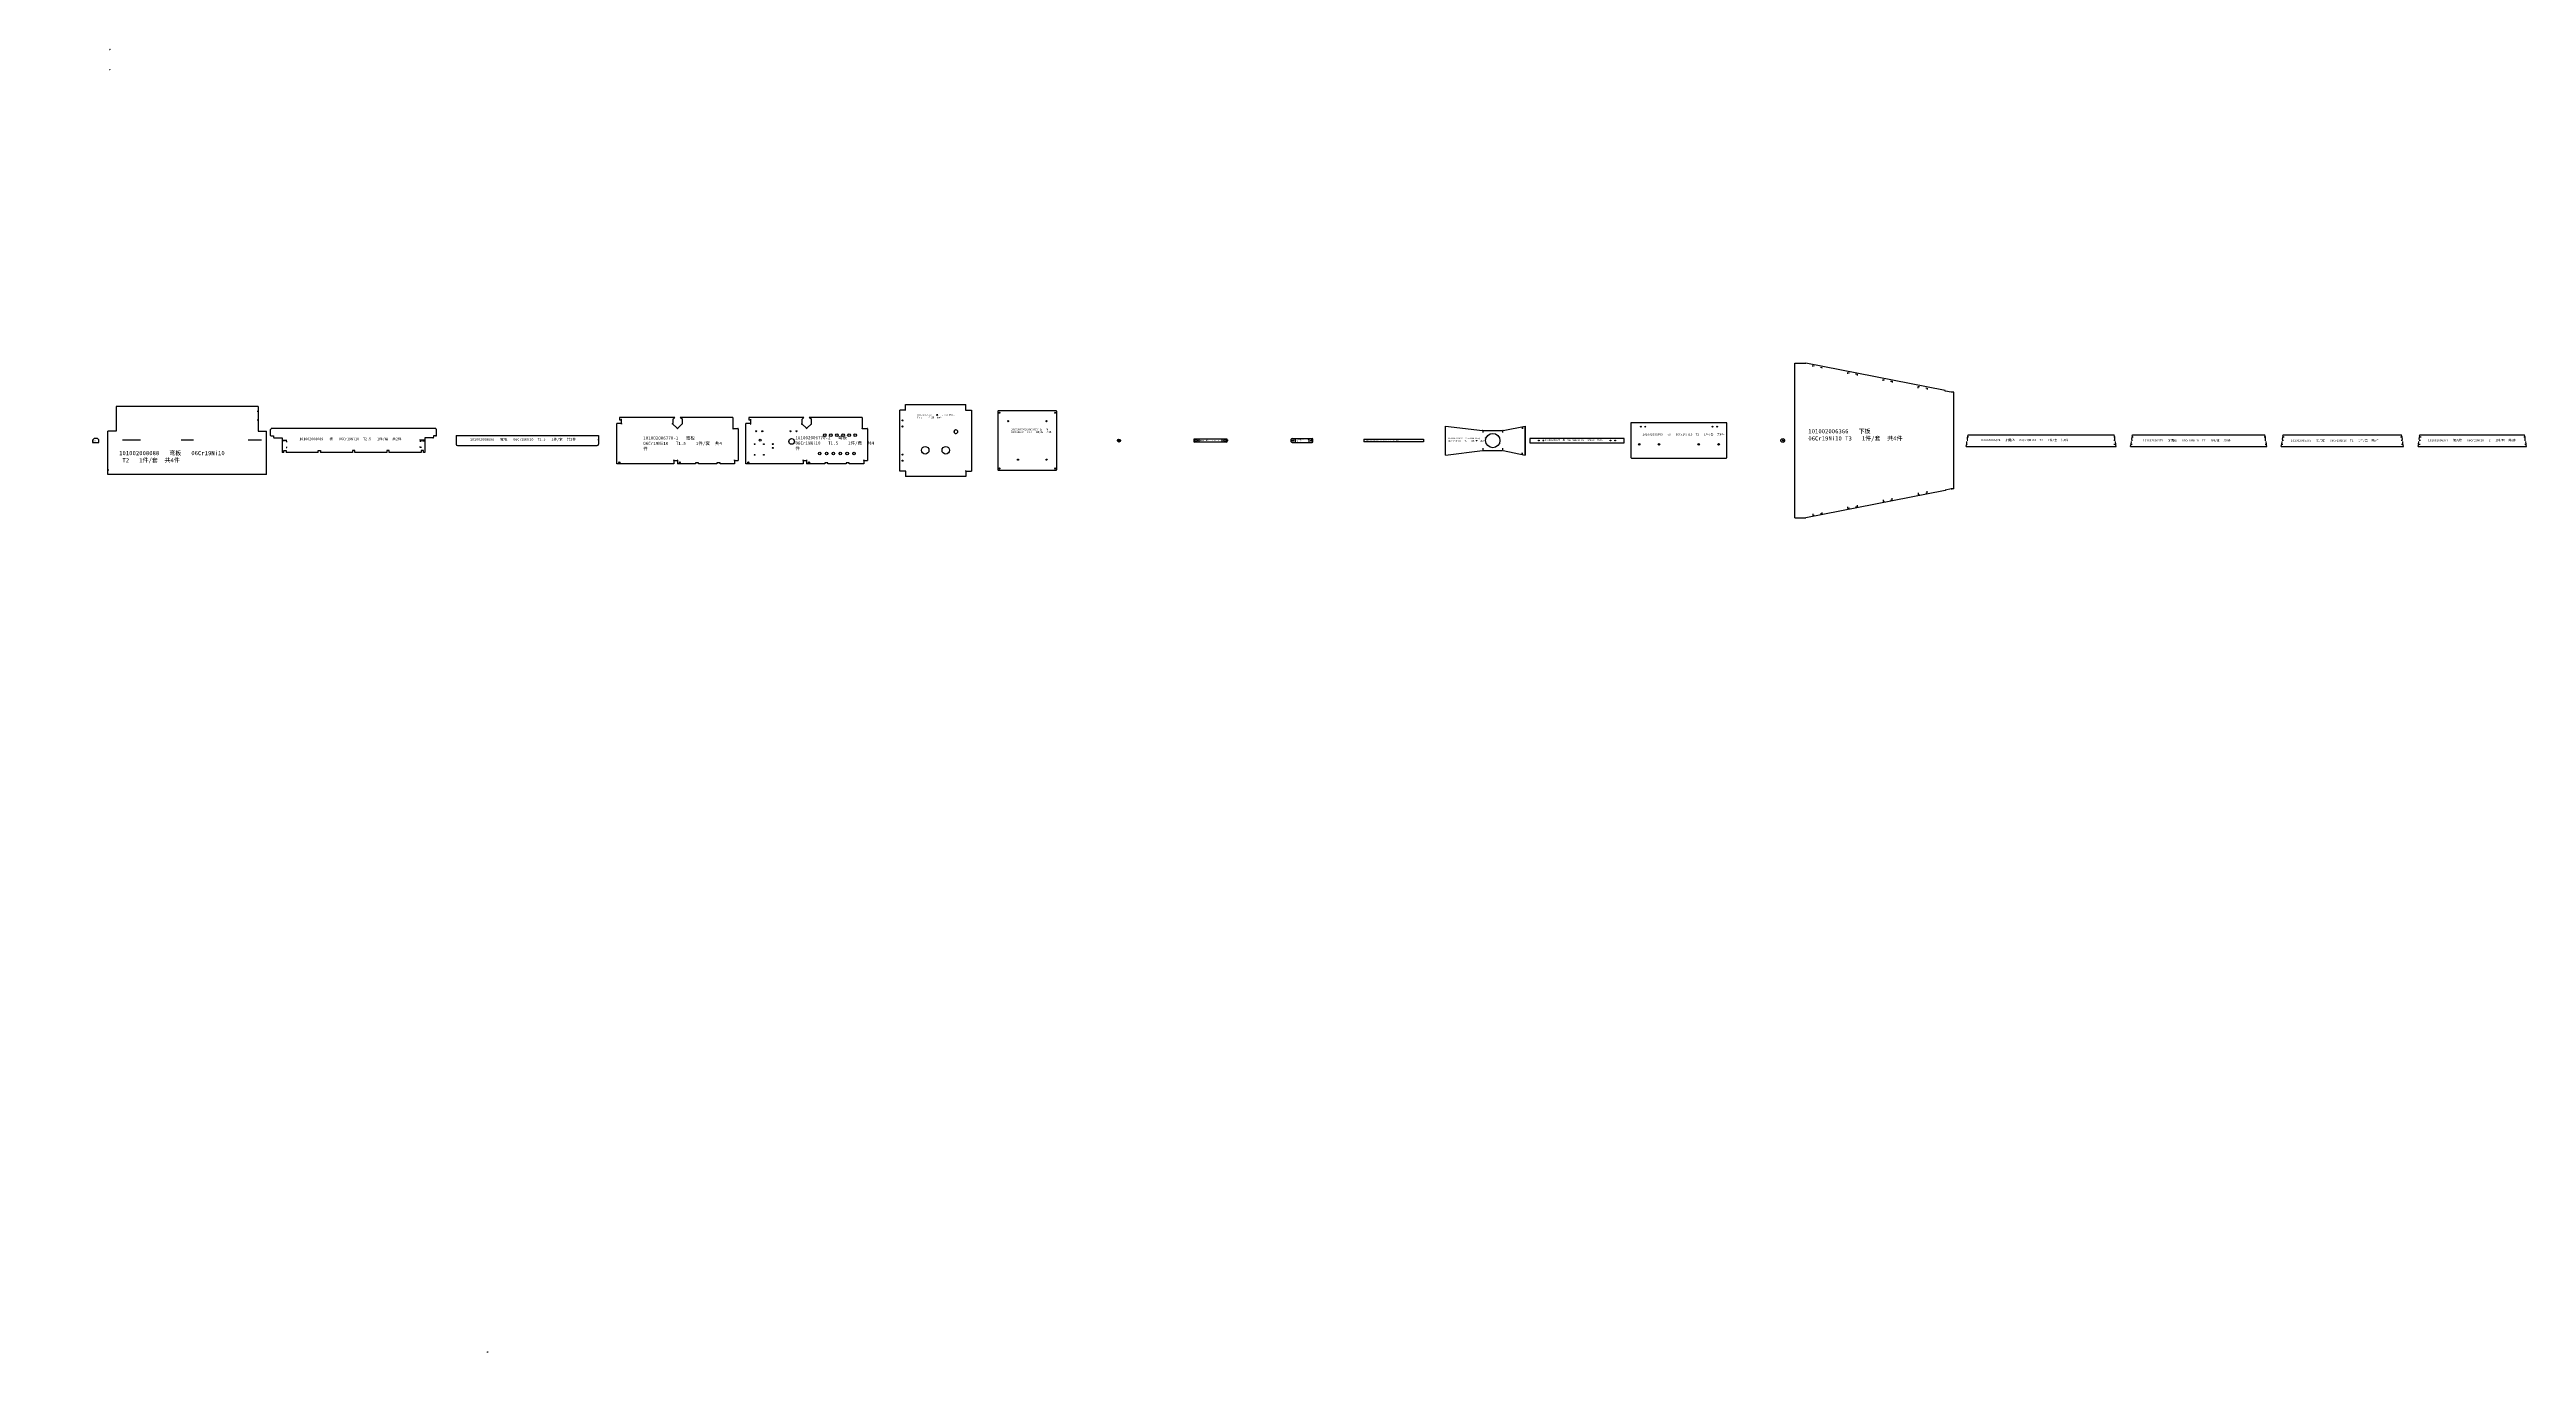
# Model space of a CAD drawing. Header units: metres. Extents: x -4884 to 78206, y -5973 to 26696.
# Drawn here: x 41427 to 57652, y -5973 to 2561 of the extents above; entities that cross this region are included whole.
import ezdxf

# ---------------------------------------------------------------- set-up
doc = ezdxf.new("R2010")
doc.units = ezdxf.units.M

# ---------------------------------------------------------------- blocks, each defined once
blk = doc.blocks.new('BLOCK_0_34_101002008192')
at = {"color": 7, "linetype": 'CONTINUOUS'}
for p, q in [((-658, 209), (-658, 150)), ((-652, 212), (-531, 142)), ((-531, 142), (-523, 281)), ((-523, 281), (-521, 295)), ((-521, 295), (-389, 281)), ((-389, 281), (-392, 251)), ((-392, 251), (-313, 243)), ((-313, 243), (-310, 273)), ((-310, 273), (-174, 258)), ((-174, 258), (-177, 229)), ((-98, 220), (-177, 229)), ((-98, 220), (-95, 250)), ((-95, 250), (-15, 242)), ((-15, 242), (-18, 212)), ((61, 204), (-18, 212)), ((61, 204), (64, 233)), ((64, 233), (383, 200)), ((383, 200), (379, 170)), ((379, 170), (459, 162)), ((459, 162), (462, 192)), ((462, 192), (480, 190)), ((480, 190), (477, 160)), ((-668, -25), (-668, 145)), ((-658, 150), (-663, 150)), ((477, 160), (537, 153)), ((537, 153), (531, 30)), ((531, 30), (652, 100)), ((648, -71), (648, 51)), ((652, 55), (668, 55)), ((656, 99), (668, 88)), ((668, 88), (668, 55)), ((-658, -35), (-668, -25)), ((-658, -35), (-668, -25)), ((-658, -35), (-668, -25)), ((-668, -105), (-658, -95)), ((-668, -105), (-658, -95)), ((-668, -105), (-658, -95)), ((-668, -285), (-668, -105)), ((-597, -35), (-658, -35)), ((-597, -35), (-658, -35)), ((-597, -35), (-658, -35)), ((-658, -95), (-597, -95)), ((-658, -95), (-597, -95)), ((-658, -95), (-597, -95)), ((668, -75), (652, -75)), ((668, -75), (668, -285)), ((-499, -295), (-658, -295)), ((-499, -295), (-489, -285)), ((-489, -285), (-489, -271)), ((-477, -271), (-477, -285)), ((-477, -285), (-467, -295)), ((-467, -295), (479, -295)), ((235, -171), (235, -253)), ((235, -171), (235, -253)), ((321, -167), (239, -167)), ((321, -167), (239, -167)), ((239, -257), (321, -257)), ((239, -257), (321, -257)), ((325, -253), (325, -171)), ((325, -253), (325, -171)), ((479, -295), (489, -285)), ((489, -285), (489, -271)), ((501, -271), (501, -285)), ((501, -285), (511, -295)), ((658, -295), (511, -295))]:
    blk.add_line(p, q, dxfattribs=at)
at = {"color": 6}
for p, q in [((-501, 282), (-522, 284)), ((479, 179), (461, 181)), ((-531, 117), (-531, 143)), ((-497, 137), (-530, 140)), ((530, 29), (520, 30)), ((531, 18), (531, 31)), ((-531, -295), (-531, -264)), ((531, -295), (531, -274))]:
    blk.add_line(p, q, dxfattribs=at)
at = {"color": 1}
for p, q in [((-531, 142), (-529, 139)), ((531, 30), (529, 28))]:
    blk.add_line(p, q, dxfattribs=at)
at = {"color": 7, "linetype": 'CONTINUOUS'}
for centre, radius, start, end in [((-654, 209), 4, 60, 66.9941), ((-663, 145), 5, 90, 180), ((652, 51), 4, 90, 180), ((654, 97), 4, 45, 120), ((-597, -65), 30, 270, 90), ((-597, -65), 30, 270, 90), ((-597, -65), 30, 270, 90), ((652, -71), 4, 180, 270), ((-658, -285), 10, 180, 270), ((-483, -271), 6, 0, 180), ((239, -171), 4, 90, 180), ((239, -171), 4, 90, 180), ((239, -253), 4, 180, 270), ((239, -253), 4, 180, 270), ((321, -171), 4, 0, 90), ((321, -171), 4, 0, 90), ((321, -253), 4, 270, 0), ((321, -253), 4, 270, 0), ((495, -271), 6, 0, 180), ((658, -285), 10, 270, 0)]:
    blk.add_arc(centre, radius, start, end, dxfattribs=at)
blk.add_open_spline([(18274, -5973), (18274, -5972), (18275, -5971), (18275, -5970), (18276, -5970), (18276, -5970), (18277, -5969), (18277, -5969), (18278, -5969), (18278, -5969), (18279, -5969), (18279, -5969), (18279, -5969), (18279, -5969), (18280, -5969), (18280, -5969), (18280, -5970)], degree=3, knots=[-0.550417, -0.550417, -0.550417, -0.550417, 0, 0, 0, 0.25, 0.25, 0.5, 0.5, 0.625, 0.625, 0.75, 0.75, 0.875, 0.875, 1, 1, 1, 1], dxfattribs=at)
at = {"color": 3, "insert": (-448, 36), "char_height": 21, "width": 767.73, "attachment_point": 1}
blk.add_mtext('101002008192{\\fSimSun|b0|i0|c134|p2;   左罩  }06Cr19Ni10   T2    1{\\fSimSun|b0|i0|c134|p2;件}/{\\fSimSun|b0|i0|c134|p2;套}  {\\fSimSun|b0|i0|c134|p2;共4件', dxfattribs=at)
blk = doc.blocks.new('BLOCK_0_55_101002001305')
at = {"color": 7, "linetype": 'CONTINUOUS'}
for p, q in [((-10, 13), (-21, 2)), ((-21, 2), (-21, -13)), ((13, 13), (-10, 13)), ((21, 5), (13, 13)), ((21, -13), (21, 5)), ((-21, -13), (21, -13))]:
    blk.add_line(p, q, dxfattribs=at)
at = {"color": 3, "insert": (-16, 0), "char_height": 2.1, "width": 36.87, "attachment_point": 1}
blk.add_mtext('101002001305   板      06Cr19Ni10   T30   2件/套  共4件', dxfattribs=at)
blk = doc.blocks.new('BLOCK_0_56_101002008088')
at = {"color": 7, "linetype": 'CONTINUOUS'}
for p, q in [((465, 222), (-465, 222)), ((-465, 222), (-465, 62)), ((465, 222), (465, 62)), ((-520, -222), (-520, 62)), ((-465, 62), (-520, 62)), ((465, 62), (520, 62)), ((520, -222), (520, 62)), ((520, -222), (-520, -222))]:
    blk.add_line(p, q, dxfattribs=at)
at = {"color": 6}
for p, q in [((-465, 192), (-460, 192)), ((458, 192), (465, 192)), ((-465, 136), (-460, 136)), ((458, 136), (465, 136)), ((-514, -193), (-520, -193)), ((520, -193), (516, -193))]:
    blk.add_line(p, q, dxfattribs=at)
at = {"color": 6, "linetype": 'CONTINUOUS'}
for p, q in [((-307, 2), (-423, 2)), ((41, 2), (-40, 2)), ((486, 2), (400, 2))]:
    blk.add_line(p, q, dxfattribs=at)
at = {"color": 3, "insert": (-446, -68), "char_height": 28, "width": 614.54, "attachment_point": 1}
blk.add_mtext('101002008088   弯板   06Cr19Ni10  T2   1件/套  共4件', dxfattribs=at)
blk = doc.blocks.new('BLOCK_0_57_101002008089')
at = {"color": 7, "linetype": 'CONTINUOUS'}
for p, q in [((-544, 34), (-544, 72)), ((539, 78), (-539, 78)), ((-539, 30), (-524, 30)), ((-524, 30), (-524, 22)), ((-519, 18), (-467, 18)), ((-467, 18), (-467, -78)), ((519, 18), (467, 18)), ((467, 18), (467, -78)), ((539, 30), (524, 30)), ((524, 30), (524, 22)), ((544, 34), (544, 72)), ((-458, -78), (-467, -78)), ((-458, -66), (-442, -66)), ((-458, -78), (-458, -66)), ((-442, -66), (-442, -78)), ((-233, -78), (-442, -78)), ((-233, -66), (-217, -66)), ((-233, -78), (-233, -66)), ((-217, -66), (-217, -78)), ((-8, -78), (-217, -78)), ((8, -66), (-8, -66)), ((-8, -66), (-8, -78)), ((8, -78), (8, -66)), ((217, -78), (8, -78)), ((233, -66), (217, -66)), ((217, -66), (217, -78)), ((233, -78), (233, -66)), ((442, -78), (233, -78)), ((458, -66), (442, -66)), ((442, -66), (442, -78)), ((458, -78), (458, -66)), ((467, -78), (458, -78))]:
    blk.add_line(p, q, dxfattribs=at)
at = {"color": 6, "linetype": 'CONTINUOUS'}
for p, q in [((-467, 2), (-437, 2)), ((467, 2), (432, 2)), ((-452, -1), (-467, -1)), ((-437, -5), (-444, -5)), ((-441, -46), (-437, -46)), ((-437, -10), (-437, -5)), ((-437, -46), (-437, -42)), ((444, -5), (437, -5)), ((437, -5), (437, -9)), ((437, -46), (437, -38)), ((444, -46), (437, -46)), ((452, -1), (467, -1))]:
    blk.add_line(p, q, dxfattribs=at)
at = {"color": 7, "linetype": 'CONTINUOUS'}
for centre, start, end in [((-539, 72), 90, 180), ((-539, 34), 180, 270), ((-519, 22), 180, 270), ((519, 22), 270, 0), ((539, 72), 0, 90), ((539, 34), 270, 0)]:
    blk.add_arc(centre, 5, start, end, dxfattribs=at)
at = {"color": 3, "insert": (-356, 19), "char_height": 16.8, "width": 604.55, "attachment_point": 1}
blk.add_mtext('101002008089   {\\fMS PGothic|b0|i0|c0|p34;板}   06Cr19Ni10  T2.5   1{\\fMS PGothic|b0|i0|c0|p34;件}/{\\fMS PGothic|b0|i0|c0|p34;套}  {\\fMS PGothic|b0|i0|c0|p34;共}2{\\fMS PGothic|b0|i0|c0|p34;件}', dxfattribs=at)
blk = doc.blocks.new('BLOCK_0_58_101002008090')
at = {"color": 7, "linetype": 'CONTINUOUS'}
for p, q in [((-467, 33), (467, 33)), ((-467, 33), (-467, -23)), ((467, 33), (467, -23)), ((-457, -33), (457, -33))]:
    blk.add_line(p, q, dxfattribs=at)
at = {"color": 6}
for p, q in [((-467, 7), (-463, 7)), ((462, 7), (467, 7))]:
    blk.add_line(p, q, dxfattribs=at)
at = {"color": 7, "linetype": 'CONTINUOUS'}
for centre, start, end in [((-457, -23), 180, 270), ((457, -23), 270, 0)]:
    blk.add_arc(centre, 10, start, end, dxfattribs=at)
at = {"color": 3, "insert": (-375, 16), "char_height": 16.8, "width": 629.68, "attachment_point": 1}
blk.add_mtext('101002008090   {\\fMS PGothic|b0|i0|c0|p34;弯板}   06Cr19Ni10  T2.5   1{\\fMS PGothic|b0|i0|c0|p34;件}/{\\fMS PGothic|b0|i0|c0|p34;套}  {\\fMS PGothic|b0|i0|c0|p34;共}2{\\fMS PGothic|b0|i0|c0|p34;件}', dxfattribs=at)
blk = doc.blocks.new('BLOCK_0_59_101002006770-1')
at = {"color": 7, "linetype": 'CONTINUOUS'}
for p, q in [((-398, -152), (-398, 111)), ((-368, 111), (-398, 111)), ((-380, 152), (-380, 136)), ((-18, 152), (-380, 152)), ((-380, 136), (-367, 136)), ((-368, 111), (-368, 107)), ((-368, 107), (-367, 107)), ((-367, 107), (-367, 139)), ((-367, 139), (-367, 139)), ((-367, 136), (-367, 139)), ((-33, 111), (-32, 111)), ((-33, 107), (-33, 111)), ((-33, 107), (-33, 110)), ((-33, 110), (-2, 80)), ((-33, 107), (-33, 107)), ((-32, 138), (-18, 152)), ((-32, 139), (-32, 139)), ((-32, 139), (-32, 111)), ((-32, 139), (-32, 138)), ((-2, 80), (-1, 76)), ((-1, 76), (1, 80)), ((32, 111), (1, 80)), ((32, 137), (17, 152)), ((363, 152), (17, 152)), ((32, 111), (32, 139)), ((32, 139), (32, 139)), ((32, 137), (32, 139)), ((32, 107), (32, 111)), ((32, 111), (32, 111)), ((32, 107), (32, 111)), ((363, 152), (363, 76)), ((363, 76), (364, 76)), ((364, 76), (364, 79)), ((364, 79), (395, 79)), ((398, 76), (398, -130)), ((-24, -152), (-398, -152)), ((-24, -130), (-24, -126)), ((-24, -126), (-24, -126)), ((-24, -126), (-24, -152)), ((-24, -130), (-1, -130)), ((-1, -130), (-1, -152)), ((118, -152), (-1, -152)), ((138, -146), (118, -146)), ((118, -146), (118, -152)), ((138, -152), (138, -146)), ((258, -152), (138, -152)), ((278, -146), (258, -146)), ((258, -146), (258, -152)), ((278, -152), (278, -146)), ((373, -152), (278, -152)), ((374, -126), (373, -126)), ((373, -126), (373, -152)), ((374, -130), (374, -126)), ((374, -130), (398, -130))]:
    blk.add_line(p, q, dxfattribs=at)
at = {"color": 7}
for p, q in [((-397, 78), (-398, 78)), ((-366, 138), (-367, 138)), ((-366, 110), (-367, 110)), ((-33, 110), (-35, 110)), ((-32, 138), (-33, 138)), ((-2, 78), (-3, 78)), ((1, 78), (0, 78)), ((33, 138), (32, 138)), ((32, 110), (33, 110)), ((363, 138), (362, 138)), ((362, 110), (363, 110)), ((363, 78), (362, 78)), ((-398, -128), (-397, -128)), ((-25, -128), (-24, -128)), ((-1, -129), (-1, -130)), ((0, -128), (1, -128)), ((372, -128), (373, -128))]:
    blk.add_line(p, q, dxfattribs=at)
blk.add_line((32, 107), (32, 107))
at = {"color": 1}
for p, q in [((-1, -130), (0, -128)), ((0, -128), (1, -127))]:
    blk.add_line(p, q, dxfattribs=at)
at = {"color": 7, "linetype": 'CONTINUOUS'}
for centre in [(-382, -144), (15, -144)]:
    blk.add_circle(centre, 4, dxfattribs=at)
blk.add_arc((395, 76), 3, 0, 90, dxfattribs=at)
at = {"color": 3, "insert": (-225, 27), "char_height": 21, "width": 447.04, "attachment_point": 1}
blk.add_mtext('101002006770-1{\\fSimSun|b0|i0|c134|p54;   弯板  }    06Cr19Ni10   T1.5    1{\\fSimSun|b0|i0|c134|p54;件}/{\\fSimSun|b0|i0|c134|p54;套}  {\\fSimSun|b0|i0|c134|p54;共4件', dxfattribs=at)
blk = doc.blocks.new('BLOCK_0_60_101002006770-2')
at = {"color": 7, "linetype": 'CONTINUOUS'}
for p, q in [((-398, -152), (-398, 111)), ((-368, 111), (-398, 111)), ((-380, 152), (-380, 136)), ((-18, 152), (-380, 152)), ((-380, 136), (-367, 136)), ((-368, 111), (-368, 107)), ((-368, 107), (-367, 107)), ((-367, 107), (-367, 139)), ((-367, 139), (-367, 139)), ((-367, 136), (-367, 139)), ((-34, 111), (-32, 111)), ((-34, 111), (-34, 107)), ((-34, 107), (-33, 107)), ((-33, 107), (-33, 110)), ((-33, 110), (-2, 80)), ((-32, 138), (-18, 152)), ((-32, 139), (-32, 139)), ((-32, 139), (-32, 111)), ((-32, 139), (-32, 138)), ((-2, 80), (-1, 76)), ((-1, 76), (1, 80)), ((32, 110), (1, 80)), ((32, 137), (17, 152)), ((363, 152), (17, 152)), ((32, 111), (32, 139)), ((32, 139), (32, 139)), ((32, 137), (32, 139)), ((32, 107), (32, 111)), ((32, 111), (32, 111)), ((32, 107), (32, 110)), ((32, 107), (32, 107)), ((363, 152), (363, 76)), ((363, 76), (364, 76)), ((364, 76), (364, 79)), ((364, 79), (395, 79)), ((398, 76), (398, -130)), ((-24, -152), (-398, -152)), ((-24, -130), (-24, -126)), ((-24, -126), (-24, -126)), ((-24, -126), (-24, -152)), ((-24, -130), (-1, -130)), ((-1, -130), (-1, -152)), ((118, -152), (-1, -152)), ((138, -146), (118, -146)), ((118, -146), (118, -152)), ((138, -152), (138, -146)), ((258, -152), (138, -152)), ((278, -146), (258, -146)), ((258, -146), (258, -152)), ((278, -152), (278, -146)), ((373, -152), (278, -152)), ((374, -126), (373, -126)), ((373, -126), (373, -152)), ((374, -130), (374, -126)), ((374, -130), (398, -130))]:
    blk.add_line(p, q, dxfattribs=at)
at = {"color": 7}
for p, q in [((-397, 78), (-398, 78)), ((-366, 138), (-367, 138)), ((-366, 110), (-367, 110)), ((-34, 110), (-35, 110)), ((-32, 138), (-33, 138)), ((-2, 78), (-3, 78)), ((1, 78), (0, 78)), ((33, 138), (32, 138)), ((32, 110), (33, 110)), ((363, 138), (362, 138)), ((362, 110), (363, 110)), ((363, 78), (362, 78)), ((-398, -128), (-397, -128)), ((-25, -128), (-24, -128)), ((-1, -129), (-1, -130)), ((0, -128), (1, -128)), ((372, -128), (373, -128))]:
    blk.add_line(p, q, dxfattribs=at)
at = {"color": 1}
for p, q in [((-1, -130), (0, -128)), ((0, -128), (1, -127))]:
    blk.add_line(p, q, dxfattribs=at)
at = {"color": 7, "linetype": 'CONTINUOUS'}
for centre, radius in [((-331, 61), 3.5), ((-305, 2), 6.5), ((-291, 61), 3.5), ((-99, -6), 18.5), ((-107, 61), 3.5), ((-67, 61), 3.5), ((118, 35), 8.5), ((158, 35), 8.5), ((198, 35), 8.5), ((238, 35), 8.5), ((278, 35), 8.5), ((318, 35), 8.5), ((-382, -144), 4), ((-341, -24), 2.75), ((-341, -94), 2.75), ((-281, -24), 2.75), ((-281, -94), 2.75), ((-222, -23), 3.5), ((-222, -48), 3.5), ((15, -144), 4), ((85, -85), 8), ((130, -85), 8), ((175, -85), 8), ((220, -85), 8), ((265, -85), 8), ((310, -85), 8)]:
    blk.add_circle(centre, radius, dxfattribs=at)
blk.add_arc((395, 76), 3, 0, 90, dxfattribs=at)
at = {"color": 3, "insert": (-74, 29), "char_height": 21, "width": 447.07, "attachment_point": 1}
blk.add_mtext('101002006770-2{\\fSimSun|b0|i0|c134|p54;   弯板  }    06Cr19Ni10   T1.5    1{\\fSimSun|b0|i0|c134|p54;件}/{\\fSimSun|b0|i0|c134|p54;套}  {\\fSimSun|b0|i0|c134|p54;共4件', dxfattribs=at)
blk = doc.blocks.new('BLOCK_0_61_101002006772')
at = {"color": 7, "linetype": 'CONTINUOUS'}
for p, q in [((-235, -200), (-235, 200)), ((-198, 200), (-235, 200)), ((-198, 200), (-198, 235)), ((-198, 235), (198, 235)), ((198, 200), (198, 235)), ((198, 200), (235, 200)), ((235, 200), (235, -200)), ((121, 60), (120, 60)), ((120, 56), (121, 56)), ((121, 63), (121, 60)), ((121, 56), (121, 53)), ((130, 69), (128, 69)), ((128, 47), (130, 47)), ((130, 71), (130, 69)), ((130, 47), (130, 45)), ((135, 69), (135, 71)), ((137, 69), (135, 69)), ((135, 45), (135, 47)), ((135, 47), (137, 47)), ((144, 60), (144, 63)), ((145, 60), (144, 60)), ((144, 53), (144, 56)), ((144, 56), (145, 56)), ((-198, -200), (-235, -200)), ((-198, -200), (-198, -235)), ((198, -235), (-198, -235)), ((198, -200), (235, -200)), ((198, -200), (198, -235))]:
    blk.add_line(p, q, dxfattribs=at)
at = {"color": 1}
for p, q in [((-197, 197), (-198, 200)), ((197, 197), (198, 200)), ((-198, -200), (-197, -197)), ((198, -200), (197, -197))]:
    blk.add_line(p, q, dxfattribs=at)
for centre in [(-217, 132), (-217, 92), (-217, -92), (-217, -132)]:
    blk.add_circle(centre, 3.5)
at = {"color": 7, "linetype": 'CONTINUOUS'}
for centre, radius in [((-69, -64), 24.8), ((66, -64), 24.7)]:
    blk.add_circle(centre, radius, dxfattribs=at)
at = {"color": 7}
for radius, start, end in [(13, 169.7696, 190.2304), (12.1, 112.238, 157.762), (12.1, 202.238, 247.762), (13, 79.7696, 100.2304), (12.9, 259.7696, 280.2304), (12.1, 22.238, 67.762), (12.1, 292.238, 337.762), (12.9, 349.7696, 10.2304)]:
    blk.add_arc((132, 58), radius, start, end, dxfattribs=at)
at = {"color": 3, "insert": (-121, 173), "char_height": 10.5, "width": 228.17, "attachment_point": 1}
blk.add_mtext('101002006772   盖   06Cr19Ni10  T1.5    1件/套  共4件', dxfattribs=at)
blk = doc.blocks.new('BLOCK_0_62_101002000762')
at = {"color": 7, "linetype": 'CONTINUOUS'}
for p, q in [((-194, 190), (-194, -190)), ((190, 194), (-190, 194)), ((194, -190), (194, 190)), ((-190, -194), (190, -194))]:
    blk.add_line(p, q, dxfattribs=at)
for centre in [(-183, 182), (182, 182), (-126, 127), (126, 127), (-61, -125), (126, -125), (-183, -183), (182, -183)]:
    blk.add_circle(centre, 3.5, dxfattribs=at)
for centre, start, end in [((-190, 190), 90, 180), ((190, 190), 0, 90), ((-190, -190), 180, 270), ((190, -190), 270, 0)]:
    blk.add_arc(centre, 4, start, end, dxfattribs=at)
at = {"color": 3, "insert": (-107, 78), "char_height": 10.5, "width": 235.45, "attachment_point": 1}
blk.add_mtext('101002000762(248034300-1)   板    06Cr19Ni10   T2.5   1件/套  共4件', dxfattribs=at)
blk = doc.blocks.new('BLOCK_0_63_101002000763')
for radius in [10, 2.5]:
    blk.add_circle((0, 0), radius)
at = {"color": 3, "insert": (-7, 2), "char_height": 1.1, "width": 14.65, "attachment_point": 1}
blk.add_mtext('101002000763 柱  \\P06Cr19Ni10 T10  \\P4件/套  共4件', dxfattribs=at)
blk = doc.blocks.new('BLOCK_0_64_101002005859')
at = {"color": 7, "linetype": 'CONTINUOUS'}
for p, q in [((-110, 5), (-110, -5)), ((105, 10), (-105, 10)), ((-89, 4), (-101, 4)), ((101, 4), (89, 4)), ((110, 5), (110, -5)), ((105, -10), (-105, -10)), ((-101, -4), (-89, -4)), ((89, -4), (101, -4))]:
    blk.add_line(p, q, dxfattribs=at)
at = {"color": 6}
for p, q in [((-75, -10), (-75, 10)), ((75, 10), (75, -10))]:
    blk.add_line(p, q, dxfattribs=at)
at = {"color": 7, "linetype": 'CONTINUOUS'}
for centre, radius, start, end in [((-105, 5), 5, 90, 180), ((-101, 0), 4, 90, 270), ((-89, 0), 4, 270, 90), ((89, 0), 4, 90, 270), ((101, 0), 4, 270, 90), ((105, 5), 5, 0, 90), ((-105, -5), 5, 180, 270), ((105, -5), 5, 270, 0)]:
    blk.add_arc(centre, radius, start, end, dxfattribs=at)
at = {"color": 3, "insert": (-95, 4), "char_height": 5.6, "width": 195.55, "attachment_point": 1}
blk.add_mtext('101002005859   {\\fSimSun|b0|i0|c134|p54;管夹}  {\\fSimSun|b0|i0|c134|p54;06Cr19Ni10}  T2   {\\fSimSun|b0|i0|c134|p54;1件/套  共4件', dxfattribs=at)
blk = doc.blocks.new('BLOCK_0_65_101002004702')
at = {"color": 7, "linetype": 'CONTINUOUS'}
for p, q in [((-71, -8), (-71, 8)), ((-71, -8), (-71, 8)), ((66, 12), (-66, 12)), ((66, 12), (-66, 12)), ((71, -8), (71, 8)), ((71, -8), (71, 8)), ((-66, -12), (66, -12)), ((-66, -12), (66, -12))]:
    blk.add_line(p, q, dxfattribs=at)
at = {"color": 6}
for p, q in [((-43, -12), (-43, 12)), ((-43, -12), (-43, 12)), ((43, 12), (43, -12)), ((43, 12), (43, -12))]:
    blk.add_line(p, q, dxfattribs=at)
at = {"color": 7, "linetype": 'CONTINUOUS'}
for centre in [(-61, 0), (-61, 0), (61, 0), (61, 0)]:
    blk.add_circle(centre, 5, dxfattribs=at)
for centre, start, end in [((-66, 8), 90, 180), ((-66, 8), 90, 180), ((66, 8), 0, 90), ((66, 8), 0, 90), ((-66, -8), 180, 270), ((-66, -8), 180, 270), ((66, -8), 270, 0), ((66, -8), 270, 0)]:
    blk.add_arc(centre, 5, start, end, dxfattribs=at)
at = {"color": 3, "insert": (-54, 9), "char_height": 5.4, "width": 113.4, "attachment_point": 1}
blk.add_mtext('101002004702 {\\fSimSun|b0|i0|c134|p54;夹板 }06Cr19Ni10 T3  1{\\fSimSun|b0|i0|c134|p54;件}/{\\fSimSun|b0|i0|c134|p54;套 } {\\fSimSun|b0|i0|c134|p54;共8件', dxfattribs=at)
blk = doc.blocks.new('BLOCK_0_66_101002000333(248012010-2)')
at = {"color": 7, "linetype": 'CONTINUOUS'}
for p, q in [((-195, 8), (-195, -8)), ((-195, 8), (195, 8)), ((195, 8), (195, -8)), ((195, -8), (-195, -8))]:
    blk.add_line(p, q, dxfattribs=at)
at = {"color": 3, "insert": (-180, 3), "char_height": 4.2, "width": 200.96, "attachment_point": 1}
blk.add_mtext('101002000333{\\fSimSun|b0|i0|c134|p2;（}248012010-2{\\fSimSun|b0|i0|c134|p2;）}  {\\fSimSun|b0|i0|c134|p2;板}    06Cr19Ni10   T2   1{\\fSimSun|b0|i0|c134|p2;件}/{\\fSimSun|b0|i0|c134|p2;套}  {\\fSimSun|b0|i0|c134|p2;共4件', dxfattribs=at)
blk = doc.blocks.new('BLOCK_0_67_101002000259(248010410-2)')
at = {"color": 7, "linetype": 'CONTINUOUS'}
for p, q in [((-261, -95), (-261, 95)), ((-261, 95), (-18, 65)), ((-16, 65), (-18, 65)), ((-16, 65), (111, 65)), ((116, 66), (115, 66)), ((116, 66), (261, 95)), ((261, 95), (261, -95)), ((-261, -95), (-18, -65)), ((-18, -65), (-16, -65)), ((-16, -65), (111, -65)), ((115, -66), (116, -66)), ((116, -66), (261, -95))]:
    blk.add_line(p, q, dxfattribs=at)
at = {"color": 6}
for p, q in [((-17, 65), (-17, 53)), ((113, 65), (113, 53)), ((-17, -51), (-17, -65)), ((113, -51), (113, -65))]:
    blk.add_line(p, q, dxfattribs=at)
at = {"color": 6, "linetype": 'CONTINUOUS'}
for p, q in [((242, 88), (242, 77)), ((244, 89), (244, 76)), ((242, -89), (242, -81)), ((244, -89), (244, -81))]:
    blk.add_line(p, q, dxfattribs=at)
at = {"color": 7}
blk.add_line((261, -95), (261, 95), dxfattribs=at)
at = {"color": 7, "linetype": 'CONTINUOUS'}
blk.add_circle((49, 0), 47, dxfattribs=at)
for points, knots in [([(-9008, 2561), (-9009, 2561), (-9009, 2561), (-9010, 2561), (-9010, 2560), (-9011, 2560), (-9012, 2560), (-9012, 2560), (-9012, 2560), (-9013, 2560)], [0, 0, 0, 0, 0.20329, 0.36993, 0.500026, 0.630979, 0.757723, 0.880604, 1, 1, 1, 1]), ([(-9013, 2430), (-9012, 2430), (-9012, 2430), (-9012, 2430), (-9012, 2430), (-9011, 2430), (-9011, 2430), (-9011, 2430), (-9010, 2430), (-9009, 2430), (-9009, 2430), (-9008, 2429)], [0, 0, 0, 0, 0.068659, 0.138127, 0.208475, 0.279771, 0.35208, 0.425467, 0.499991, 0.708718, 1, 1, 1, 1])]:
    blk.add_open_spline(points, degree=3, knots=knots, dxfattribs=at)
at = {"color": 3, "insert": (-243, 20), "char_height": 10.5, "width": 241.65, "attachment_point": 1}
blk.add_mtext('101002000259{\\fSimSun|b0|i0|c134|p54;（}248010410-2{\\fSimSun|b0|i0|c134|p54;）}  {\\fSimSun|b0|i0|c134|p54;板}    06Cr19Ni10   T2   1{\\fSimSun|b0|i0|c134|p54;件}/{\\fSimSun|b0|i0|c134|p54;套}  {\\fSimSun|b0|i0|c134|p54;共4件', dxfattribs=at)
blk = doc.blocks.new('BLOCK_0_68_101002006379')
at = {"color": 7, "linetype": 'CONTINUOUS'}
for p, q in [((-309, 14), (-309, -14)), ((309, 14), (-309, 14)), ((309, -14), (309, 14)), ((-309, -14), (309, -14))]:
    blk.add_line(p, q, dxfattribs=at)
for centre in [(-250, 0), (-220, 0), (220, 0), (250, 0)]:
    blk.add_circle(centre, 2.5, dxfattribs=at)
at = {"color": 3, "insert": (-208, 8), "char_height": 10.5, "width": 378.88, "attachment_point": 1}
blk.add_mtext('101002006379  {\\fSimSun|b0|i0|c134|p2;板  }06Cr19Ni10 T8   1{\\fSimSun|b0|i0|c134|p2;件}/{\\fSimSun|b0|i0|c134|p2;套  共8件', dxfattribs=at)
blk = doc.blocks.new('BLOCK_0_69_101002006380')
at = {"color": 7, "linetype": 'CONTINUOUS'}
for p, q in [((315, 115), (-315, 115)), ((315, 115), (-315, 115)), ((315, 115), (-315, 115)), ((-315, 115), (-315, -110)), ((315, 115), (-315, 115)), ((315, -110), (315, 115)), ((-310, -115), (310, -115))]:
    blk.add_line(p, q, dxfattribs=at)
for centre in [(-250, 91), (-220, 91), (220, 91), (250, 91)]:
    blk.add_circle(centre, 2.5, dxfattribs=at)
at = {"color": 6, "linetype": 'CONTINUOUS'}
for centre in [(-260, -25), (-260, -25), (-260, -25), (-130, -25), (-130, -25), (-130, -25), (130, -25), (130, -25), (130, -25), (260, -25), (260, -25), (260, -25)]:
    blk.add_circle(centre, 5, dxfattribs=at)
at = {"color": 7, "linetype": 'CONTINUOUS'}
for centre, start, end in [((-310, -110), 180, 270), ((310, -110), 270, 0)]:
    blk.add_arc(centre, 5, start, end, dxfattribs=at)
at = {"color": 3, "insert": (-238, 47), "char_height": 14, "width": 491.03, "attachment_point": 1}
blk.add_mtext('101002006380   {\\fSimSun|b0|i0|c134|p2;板   }06Cr19Ni10  T2   1{\\fSimSun|b0|i0|c134|p2;件}/{\\fSimSun|b0|i0|c134|p2;套  共4件', dxfattribs=at)
blk = doc.blocks.new('BLOCK_0_70_101002002350')
at = {"color": 7, "linetype": 'CONTINUOUS'}
for radius in [12.5, 3.4]:
    blk.add_circle((0, 0), radius, dxfattribs=at)
at = {"layer": '标注层', "color": 3, "insert": (-9, 7), "char_height": 1.05, "width": 18.66, "attachment_point": 1}
blk.add_mtext('101002002350  {\\fSimSun|b0|i0|c134|p2;螺纹轴 }06Cr19Ni10  T16 1{\\fSimSun|b0|i0|c134|p2;件}/{\\fSimSun|b0|i0|c134|p2;套 \\P共4件', dxfattribs=at)
blk = doc.blocks.new('BLOCK_0_71_101002006366')
at = {"color": 7, "linetype": 'CONTINUOUS'}
for p, q in [((-521, -507), (-521, 507)), ((-521, 507), (-448, 507)), ((465, 327), (-448, 507)), ((465, 324), (465, 327)), ((466, 324), (465, 324)), ((504, 317), (466, 324)), ((509, 316), (504, 317)), ((521, 316), (509, 316)), ((521, -316), (521, 316)), ((465, -324), (466, -324)), ((465, -324), (465, -327)), ((504, -317), (466, -324)), ((504, -317), (509, -316)), ((521, -316), (509, -316)), ((465, -327), (-448, -507)), ((-521, -507), (-448, -507))]:
    blk.add_line(p, q, dxfattribs=at)
at = {"color": 6, "linetype": 'CONTINUOUS'}
for p, q in [((-403, 484), (-403, 491)), ((-403, 491), (-393, 489)), ((-353, 481), (-343, 479)), ((-343, 479), (-343, 473)), ((-173, 438), (-173, 446)), ((-173, 446), (-163, 444)), ((-123, 436), (-113, 434)), ((-113, 434), (-113, 427)), ((57, 392), (57, 400)), ((57, 400), (67, 398)), ((107, 390), (117, 388)), ((117, 388), (117, 380)), ((287, 343), (287, 355)), ((287, 355), (297, 353)), ((337, 345), (347, 343)), ((347, 343), (347, 334)), ((-403, -481), (-403, -491)), ((-343, -479), (-353, -481)), ((-343, -472), (-343, -479)), ((-173, -446), (-173, -434)), ((-163, -444), (-173, -446)), ((-113, -434), (-123, -436)), ((-113, -423), (-113, -434)), ((57, -389), (57, -400)), ((57, -400), (67, -398)), ((107, -390), (117, -388)), ((117, -388), (117, -378)), ((287, -343), (287, -355)), ((287, -355), (297, -353)), ((337, -345), (347, -343)), ((347, -343), (347, -331)), ((-403, -491), (-393, -489))]:
    blk.add_line(p, q, dxfattribs=at)
at = {"color": 6}
for p, q in [((466, 324), (466, 321)), ((506, 316), (506, 314)), ((466, -320), (466, -324)), ((506, -313), (506, -316))]:
    blk.add_line(p, q, dxfattribs=at)
at = {"color": 3, "insert": (-432, 75), "char_height": 28, "width": 577.87, "attachment_point": 1}
blk.add_mtext('101002006366   {\\fSimSun|b0|i0|c134|p2;下板   }06Cr19Ni10 T3   1{\\fSimSun|b0|i0|c134|p2;件}/{\\fSimSun|b0|i0|c134|p2;套  共4件', dxfattribs=at)
blk = doc.blocks.new('BLOCK_0_72_101002006374')
at = {"color": 6}
for p, q in [((-481, 0), (-485, 0)), ((-481, 25), (-475, 25)), ((477, 25), (481, 25)), ((485, 0), (477, 0)), ((-486, -25), (-488, -25)), ((488, -25), (477, -25))]:
    blk.add_line(p, q, dxfattribs=at)
at = {"color": 7, "linetype": 'CONTINUOUS'}
for p, q in [((-483, 7), (-482, 23)), ((-481, 28), (-482, 23)), ((-481, 28), (-479, 38)), ((-479, 38), (479, 38)), ((481, 28), (479, 38)), ((482, 23), (481, 28)), ((483, 7), (482, 23)), ((-491, -38), (-489, -28)), ((-491, -38), (491, -38)), ((-488, -23), (-489, -28)), ((-488, -23), (-486, -7)), ((488, -23), (486, -7)), ((489, -28), (488, -23)), ((491, -38), (489, -28))]:
    blk.add_line(p, q, dxfattribs=at)
at = {"color": 3, "insert": (-398, 10), "char_height": 14, "width": 564.97, "attachment_point": 1}
blk.add_mtext('101002006374   {\\fSimSun|b0|i0|c134|p2;加强筋   }06Cr19Ni10  T2   1{\\fSimSun|b0|i0|c134|p2;件}/{\\fSimSun|b0|i0|c134|p2;套  共8件', dxfattribs=at)
blk = doc.blocks.new('BLOCK_0_73_101002006375')
at = {"color": 7, "linetype": 'CONTINUOUS'}
for p, q in [((-438, 7), (-437, 23)), ((-436, 28), (-437, 23)), ((-436, 28), (-434, 38)), ((-434, 38), (434, 38)), ((436, 28), (434, 38)), ((437, 23), (436, 28)), ((438, 7), (437, 23)), ((-446, -38), (-444, -28)), ((-446, -38), (446, -38)), ((-443, -23), (-444, -28)), ((-443, -23), (-441, -7)), ((443, -23), (441, -7)), ((444, -28), (443, -23)), ((446, -38), (444, -28))]:
    blk.add_line(p, q, dxfattribs=at)
at = {"color": 6}
for p, q in [((-436, 25), (-429, 25)), ((429, 25), (436, 25)), ((-437, -25), (-443, -25)), ((-433, 0), (-440, 0)), ((440, 0), (433, 0)), ((443, -25), (436, -25))]:
    blk.add_line(p, q, dxfattribs=at)
at = {"color": 3, "insert": (-365, 8), "char_height": 14, "width": 569.44, "attachment_point": 1}
blk.add_mtext('101002006375   {\\fSimSun|b0|i0|c134|p2;加强筋   }06Cr19Ni10  T2   1{\\fSimSun|b0|i0|c134|p2;件}/{\\fSimSun|b0|i0|c134|p2;套  共8件', dxfattribs=at)
blk = doc.blocks.new('BLOCK_0_74_101002006376')
at = {"color": 7, "linetype": 'CONTINUOUS'}
for p, q in [((-393, 7), (-391, 23)), ((-390, 28), (-391, 23)), ((-390, 28), (-388, 38)), ((-388, 38), (388, 38)), ((390, 28), (388, 38)), ((391, 23), (390, 28)), ((393, 7), (391, 23)), ((-400, -38), (-398, -28)), ((-400, -38), (400, -38)), ((-397, -23), (-398, -28)), ((-397, -23), (-395, -7)), ((397, -23), (395, -7)), ((398, -28), (397, -23)), ((400, -38), (398, -28))]:
    blk.add_line(p, q, dxfattribs=at)
at = {"color": 6}
for p, q in [((-391, 25), (-382, 25)), ((380, 25), (391, 25)), ((-389, -25), (-398, -25)), ((-386, 0), (-394, 0)), ((394, 0), (384, 0)), ((398, -25), (387, -25))]:
    blk.add_line(p, q, dxfattribs=at)
at = {"color": 3, "insert": (-337, 7), "char_height": 14, "width": 542.6, "attachment_point": 1}
blk.add_mtext('101002006376   {\\fSimSun|b0|i0|c134|p2;加强筋   }06Cr19Ni10  T2   1{\\fSimSun|b0|i0|c134|p2;件}/{\\fSimSun|b0|i0|c134|p2;套  共8件', dxfattribs=at)
blk = doc.blocks.new('BLOCK_0_75_101002006377')
at = {"color": 6}
for p, q in [((-339, 0), (-349, 0)), ((-345, 25), (-336, 25)), ((337, 25), (345, 25)), ((349, 0), (341, 0)), ((-342, -25), (-352, -25)), ((352, -25), (344, -25))]:
    blk.add_line(p, q, dxfattribs=at)
at = {"color": 7, "linetype": 'CONTINUOUS'}
for p, q in [((-347, 7), (-346, 23)), ((-345, 28), (-346, 23)), ((-345, 28), (-343, 38)), ((-343, 38), (343, 38)), ((345, 28), (343, 38)), ((346, 23), (345, 28)), ((347, 7), (346, 23)), ((-355, -38), (-353, -28)), ((-355, -38), (355, -38)), ((-352, -23), (-353, -28)), ((-352, -23), (-350, -7)), ((352, -23), (350, -7)), ((353, -28), (352, -23)), ((355, -38), (353, -28))]:
    blk.add_line(p, q, dxfattribs=at)
at = {"color": 3, "insert": (-290, 9), "char_height": 14, "width": 551.23, "attachment_point": 1}
blk.add_mtext('101002006377   {\\fSimSun|b0|i0|c134|p2;加强筋   }06Cr19Ni10  T2   1{\\fSimSun|b0|i0|c134|p2;件}/{\\fSimSun|b0|i0|c134|p2;套  共8件', dxfattribs=at)

msp = doc.modelspace()

# ---------------------------------------------------------------- block references
for name, p in [('BLOCK_0_72_101002006374', (54473, 0)), ('BLOCK_0_73_101002006375', (55505, 0)), ('BLOCK_0_74_101002006376', (56446, 0)), ('BLOCK_0_75_101002006377', (57297, 0)), ('BLOCK_0_67_101002000259(248010410-2)', (50832, 0)), ('BLOCK_0_71_101002006366', (53380, 0)), ('BLOCK_0_34_101002008192', (26021, 0)), ('BLOCK_0_56_101002008088', (42329, 0)), ('BLOCK_0_61_101002006772', (47232, 0)), ('BLOCK_0_62_101002000762', (47832, 0)), ('BLOCK_0_55_101002001305', (41729, 0)), ('BLOCK_0_57_101002008089', (43419, 0)), ('BLOCK_0_58_101002008090', (44557, 0)), ('BLOCK_0_59_101002006770-1', (45541, 0)), ('BLOCK_0_60_101002006770-2', (46387, 0)), ('BLOCK_0_63_101002000763', (48432, 0)), ('BLOCK_0_64_101002005859', (49032, 0)), ('BLOCK_0_65_101002004702', (49632, 0)), ('BLOCK_0_66_101002000333(248012010-2)', (50232, 0)), ('BLOCK_0_68_101002006379', (51432, 0)), ('BLOCK_0_69_101002006380', (52100, 0)), ('BLOCK_0_70_101002002350', (52780, 0))]:
    msp.add_blockref(name, p)

doc.saveas('drawing.dxf')
